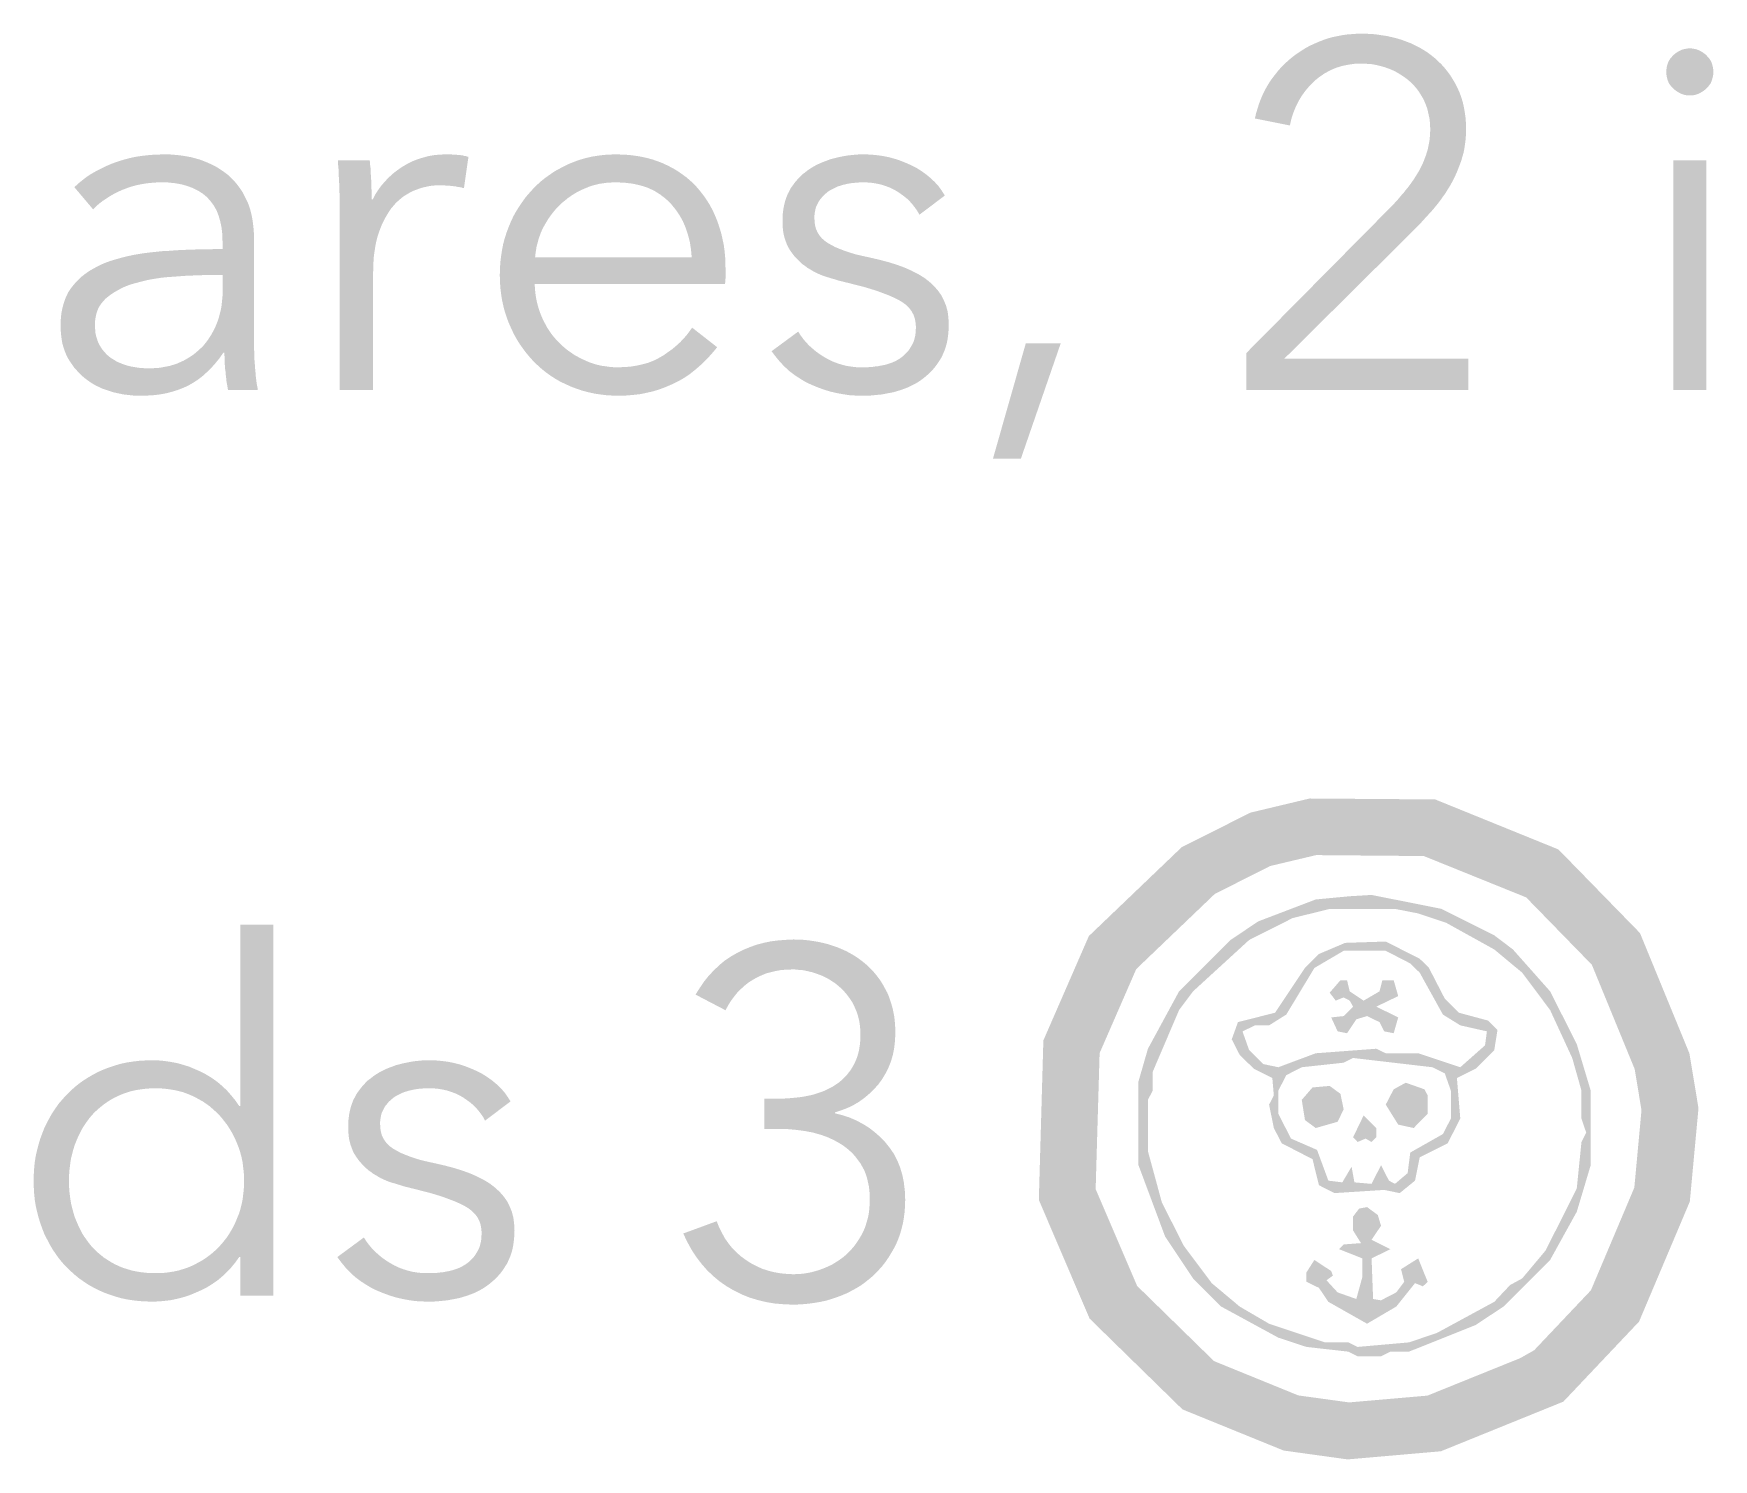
# Model space of a CAD drawing. Header units: millimetres. Extents: x 6 to 126, y 130 to 351.
# Drawn here: x 23.09 to 31.99, y 263.13 to 270.69 of the extents above; entities that cross this region are included whole.
import ezdxf

# ---------------------------------------------------------------- set-up
doc = ezdxf.new("R2010")
doc.units = ezdxf.units.MM
doc.layers.add('RASTER', color=7, linetype='Continuous')

msp = doc.modelspace()

# ---------------------------------------------------------------- hatches: boundary and pattern name
at = {"layer": 'RASTER'}
for points in [[(30.692, 268.8), (29.515, 268.8), (29.515, 268.995), (30.269, 269.757), (30.279, 269.767), (30.289, 269.778), (30.3, 269.789), (30.31, 269.8), (30.32, 269.811), (30.33, 269.823), (30.34, 269.835), (30.351, 269.847), (30.36, 269.859), (30.37, 269.871), (30.379, 269.883), (30.389, 269.896), (30.397, 269.908), (30.406, 269.921), (30.414, 269.934), (30.422, 269.947), (30.43, 269.96), (30.437, 269.973), (30.444, 269.987), (30.45, 270), (30.456, 270.014), (30.461, 270.028), (30.467, 270.043), (30.471, 270.057), (30.476, 270.072), (30.479, 270.087), (30.482, 270.102), (30.485, 270.117), (30.487, 270.132), (30.488, 270.147), (30.489, 270.162), (30.49, 270.178), (30.489, 270.198), (30.488, 270.217), (30.486, 270.236), (30.482, 270.255), (30.478, 270.273), (30.474, 270.29), (30.468, 270.307), (30.461, 270.324), (30.454, 270.34), (30.445, 270.355), (30.436, 270.37), (30.427, 270.384), (30.417, 270.397), (30.406, 270.41), (30.394, 270.422), (30.382, 270.434), (30.369, 270.445), (30.355, 270.456), (30.341, 270.465), (30.327, 270.474), (30.312, 270.483), (30.297, 270.491), (30.281, 270.498), (30.265, 270.504), (30.248, 270.51), (30.231, 270.515), (30.214, 270.519), (30.197, 270.523), (30.179, 270.526), (30.162, 270.527), (30.144, 270.529), (30.126, 270.529), (30.089, 270.528), (30.054, 270.523), (30.021, 270.516), (29.989, 270.506), (29.959, 270.493), (29.93, 270.477), (29.902, 270.458), (29.876, 270.437), (29.852, 270.413), (29.83, 270.387), (29.81, 270.36), (29.793, 270.332), (29.778, 270.302), (29.765, 270.27), (29.754, 270.236), (29.746, 270.201), (29.561, 270.238), (29.566, 270.262), (29.573, 270.285), (29.58, 270.308), (29.588, 270.331), (29.597, 270.353), (29.607, 270.375), (29.618, 270.396), (29.63, 270.417), (29.643, 270.438), (29.657, 270.457), (29.672, 270.476), (29.687, 270.495), (29.703, 270.512), (29.72, 270.529), (29.737, 270.545), (29.755, 270.56), (29.774, 270.575), (29.793, 270.588), (29.813, 270.601), (29.834, 270.614), (29.855, 270.625), (29.877, 270.635), (29.9, 270.645), (29.923, 270.654), (29.946, 270.662), (29.971, 270.669), (29.995, 270.674), (30.02, 270.679), (30.046, 270.683), (30.072, 270.685), (30.099, 270.687), (30.126, 270.688), (30.153, 270.687), (30.181, 270.686), (30.208, 270.683), (30.234, 270.679), (30.261, 270.675), (30.287, 270.669), (30.312, 270.663), (30.338, 270.655), (30.362, 270.646), (30.386, 270.637), (30.409, 270.626), (30.431, 270.615), (30.453, 270.602), (30.474, 270.589), (30.494, 270.574), (30.513, 270.559), (30.531, 270.542), (30.549, 270.525), (30.565, 270.507), (30.581, 270.487), (30.596, 270.467), (30.609, 270.446), (30.622, 270.424), (30.634, 270.4), (30.645, 270.376), (30.654, 270.351), (30.662, 270.325), (30.668, 270.298), (30.673, 270.27), (30.677, 270.241), (30.679, 270.211), (30.679, 270.181), (30.679, 270.159), (30.678, 270.137), (30.676, 270.116), (30.673, 270.095), (30.67, 270.075), (30.666, 270.055), (30.66, 270.036), (30.655, 270.017), (30.648, 269.998), (30.641, 269.98), (30.634, 269.961), (30.626, 269.943), (30.618, 269.926), (30.609, 269.908), (30.6, 269.891), (30.59, 269.874), (30.579, 269.857), (30.569, 269.84), (30.557, 269.824), (30.546, 269.808), (30.534, 269.792), (30.521, 269.776), (30.508, 269.76), (30.495, 269.745), (30.481, 269.73), (30.467, 269.715), (30.453, 269.699), (30.439, 269.684), (30.425, 269.669), (30.41, 269.654), (30.395, 269.639), (30.38, 269.624), (29.717, 268.966), (30.692, 268.966)], [(24.712, 269.749), (24.712, 269.762), (24.712, 269.775), (24.712, 269.79), (24.712, 269.806), (24.711, 269.822), (24.711, 269.839), (24.71, 269.857), (24.71, 269.876), (24.709, 269.896), (24.708, 269.914), (24.707, 269.933), (24.707, 269.951), (24.706, 269.968), (24.704, 269.985), (24.703, 270.001), (24.702, 270.017), (24.871, 270.017), (24.872, 270.004), (24.873, 269.991), (24.875, 269.978), (24.876, 269.965), (24.876, 269.951), (24.877, 269.937), (24.878, 269.922), (24.879, 269.908), (24.879, 269.893), (24.88, 269.879), (24.88, 269.866), (24.881, 269.853), (24.881, 269.841), (24.881, 269.83), (24.881, 269.819), (24.881, 269.809), (24.887, 269.809), (24.9, 269.835), (24.916, 269.86), (24.933, 269.883), (24.952, 269.905), (24.972, 269.926), (24.994, 269.946), (25.017, 269.964), (25.043, 269.982), (25.069, 269.997), (25.096, 270.011), (25.124, 270.022), (25.153, 270.031), (25.183, 270.039), (25.213, 270.044), (25.245, 270.047), (25.277, 270.048), (25.285, 270.048), (25.293, 270.048), (25.301, 270.048), (25.309, 270.047), (25.316, 270.047), (25.324, 270.047), (25.331, 270.046), (25.338, 270.045), (25.345, 270.045), (25.351, 270.044), (25.358, 270.043), (25.365, 270.042), (25.372, 270.04), (25.379, 270.039), (25.386, 270.037), (25.394, 270.035), (25.37, 269.869), (25.366, 269.87), (25.361, 269.871), (25.356, 269.873), (25.349, 269.874), (25.343, 269.875), (25.335, 269.876), (25.327, 269.878), (25.318, 269.879), (25.309, 269.88), (25.3, 269.881), (25.291, 269.882), (25.282, 269.883), (25.273, 269.883), (25.264, 269.884), (25.255, 269.884), (25.245, 269.884), (25.228, 269.884), (25.211, 269.883), (25.193, 269.881), (25.177, 269.878), (25.16, 269.874), (25.143, 269.87), (25.127, 269.864), (25.11, 269.858), (25.094, 269.851), (25.079, 269.843), (25.064, 269.834), (25.049, 269.825), (25.036, 269.814), (25.022, 269.802), (25.009, 269.79), (24.997, 269.776), (24.985, 269.762), (24.974, 269.746), (24.964, 269.73), (24.954, 269.713), (24.944, 269.694), (24.935, 269.675), (24.927, 269.655), (24.919, 269.633), (24.912, 269.611), (24.906, 269.588), (24.901, 269.563), (24.897, 269.537), (24.893, 269.511), (24.891, 269.483), (24.89, 269.454), (24.889, 269.424), (24.889, 268.8), (24.712, 268.8), (24.712, 269.749)], [(27.783, 269.728), (27.773, 269.747), (27.761, 269.764), (27.748, 269.781), (27.734, 269.797), (27.719, 269.812), (27.702, 269.826), (27.684, 269.839), (27.665, 269.852), (27.645, 269.863), (27.624, 269.873), (27.602, 269.881), (27.58, 269.888), (27.557, 269.893), (27.533, 269.897), (27.509, 269.899), (27.484, 269.9), (27.472, 269.9), (27.461, 269.899), (27.449, 269.898), (27.437, 269.897), (27.426, 269.896), (27.414, 269.894), (27.402, 269.892), (27.39, 269.889), (27.379, 269.887), (27.368, 269.883), (27.357, 269.88), (27.346, 269.876), (27.336, 269.871), (27.326, 269.866), (27.316, 269.861), (27.307, 269.856), (27.298, 269.85), (27.29, 269.843), (27.282, 269.836), (27.274, 269.829), (27.267, 269.821), (27.261, 269.813), (27.254, 269.805), (27.249, 269.796), (27.244, 269.786), (27.239, 269.777), (27.235, 269.767), (27.232, 269.756), (27.23, 269.745), (27.228, 269.734), (27.227, 269.722), (27.227, 269.71), (27.228, 269.689), (27.231, 269.67), (27.236, 269.651), (27.244, 269.634), (27.254, 269.618), (27.266, 269.604), (27.28, 269.591), (27.297, 269.579), (27.316, 269.568), (27.337, 269.557), (27.361, 269.547), (27.387, 269.537), (27.416, 269.527), (27.447, 269.518), (27.481, 269.51), (27.518, 269.502), (27.57, 269.49), (27.619, 269.477), (27.664, 269.463), (27.705, 269.448), (27.743, 269.431), (27.778, 269.413), (27.809, 269.394), (27.836, 269.373), (27.86, 269.351), (27.881, 269.327), (27.899, 269.302), (27.913, 269.274), (27.925, 269.245), (27.933, 269.214), (27.937, 269.181), (27.939, 269.146), (27.938, 269.12), (27.936, 269.096), (27.933, 269.072), (27.929, 269.05), (27.923, 269.028), (27.916, 269.008), (27.908, 268.989), (27.899, 268.97), (27.888, 268.953), (27.877, 268.936), (27.865, 268.92), (27.852, 268.905), (27.839, 268.891), (27.824, 268.878), (27.809, 268.865), (27.793, 268.853), (27.777, 268.842), (27.76, 268.832), (27.742, 268.823), (27.724, 268.814), (27.706, 268.807), (27.686, 268.8), (27.667, 268.794), (27.647, 268.788), (27.626, 268.784), (27.605, 268.78), (27.585, 268.776), (27.564, 268.774), (27.544, 268.772), (27.523, 268.77), (27.502, 268.769), (27.481, 268.769), (27.447, 268.77), (27.413, 268.772), (27.379, 268.777), (27.346, 268.783), (27.312, 268.791), (27.279, 268.801), (27.246, 268.813), (27.214, 268.826), (27.182, 268.841), (27.152, 268.859), (27.123, 268.878), (27.095, 268.899), (27.069, 268.923), (27.045, 268.948), (27.022, 268.976), (27, 269.005), (27.141, 269.109), (27.153, 269.09), (27.167, 269.071), (27.182, 269.053), (27.199, 269.035), (27.217, 269.019), (27.236, 269.003), (27.257, 268.988), (27.279, 268.974), (27.302, 268.961), (27.325, 268.95), (27.349, 268.941), (27.374, 268.933), (27.399, 268.927), (27.425, 268.923), (27.452, 268.92), (27.479, 268.92), (27.493, 268.92), (27.507, 268.92), (27.521, 268.921), (27.535, 268.922), (27.548, 268.924), (27.562, 268.925), (27.575, 268.928), (27.588, 268.93), (27.601, 268.933), (27.613, 268.936), (27.625, 268.94), (27.637, 268.944), (27.648, 268.949), (27.659, 268.954), (27.669, 268.96), (27.679, 268.966), (27.689, 268.973), (27.698, 268.98), (27.706, 268.988), (27.714, 268.996), (27.722, 269.004), (27.729, 269.013), (27.735, 269.023), (27.741, 269.033), (27.747, 269.043), (27.752, 269.054), (27.756, 269.066), (27.759, 269.078), (27.762, 269.091), (27.763, 269.104), (27.764, 269.118), (27.765, 269.133), (27.763, 269.156), (27.759, 269.178), (27.752, 269.198), (27.742, 269.217), (27.729, 269.234), (27.713, 269.25), (27.694, 269.264), (27.673, 269.277), (27.648, 269.289), (27.621, 269.301), (27.592, 269.312), (27.56, 269.324), (27.525, 269.335), (27.488, 269.346), (27.448, 269.356), (27.406, 269.367), (27.392, 269.37), (27.378, 269.374), (27.364, 269.377), (27.35, 269.381), (27.335, 269.386), (27.32, 269.39), (27.305, 269.395), (27.29, 269.399), (27.275, 269.404), (27.26, 269.41), (27.246, 269.416), (27.231, 269.423), (27.217, 269.431), (27.204, 269.439), (27.19, 269.447), (27.177, 269.457), (27.164, 269.466), (27.152, 269.477), (27.141, 269.488), (27.13, 269.499), (27.119, 269.511), (27.109, 269.524), (27.1, 269.537), (27.091, 269.551), (27.083, 269.566), (27.077, 269.582), (27.071, 269.598), (27.066, 269.616), (27.062, 269.634), (27.06, 269.653), (27.058, 269.673), (27.058, 269.694), (27.058, 269.717), (27.06, 269.739), (27.063, 269.761), (27.067, 269.781), (27.072, 269.801), (27.078, 269.819), (27.085, 269.837), (27.094, 269.854), (27.103, 269.871), (27.114, 269.886), (27.125, 269.901), (27.137, 269.915), (27.149, 269.928), (27.162, 269.941), (27.177, 269.952), (27.192, 269.964), (27.207, 269.974), (27.223, 269.984), (27.24, 269.993), (27.257, 270.001), (27.274, 270.008), (27.293, 270.015), (27.311, 270.022), (27.331, 270.027), (27.35, 270.032), (27.37, 270.036), (27.39, 270.04), (27.41, 270.043), (27.43, 270.045), (27.451, 270.047), (27.471, 270.048), (27.492, 270.048), (27.524, 270.047), (27.555, 270.044), (27.586, 270.04), (27.617, 270.034), (27.648, 270.026), (27.679, 270.016), (27.709, 270.004), (27.739, 269.991), (27.768, 269.976), (27.795, 269.959), (27.82, 269.941), (27.843, 269.922), (27.865, 269.901), (27.885, 269.879), (27.902, 269.855), (27.918, 269.83)], [(28.321, 268.436), (28.173, 268.436), (28.347, 269.047), (28.532, 269.047)], [(26.961, 265.045), (27.042, 265.045), (27.064, 265.045), (27.086, 265.046), (27.107, 265.048), (27.128, 265.05), (27.148, 265.052), (27.169, 265.055), (27.189, 265.059), (27.208, 265.063), (27.228, 265.068), (27.246, 265.074), (27.264, 265.08), (27.282, 265.087), (27.298, 265.095), (27.314, 265.103), (27.33, 265.112), (27.345, 265.122), (27.359, 265.132), (27.373, 265.144), (27.385, 265.156), (27.397, 265.168), (27.408, 265.182), (27.419, 265.196), (27.428, 265.211), (27.437, 265.227), (27.445, 265.244), (27.452, 265.261), (27.458, 265.28), (27.463, 265.299), (27.466, 265.319), (27.469, 265.339), (27.47, 265.361), (27.471, 265.383), (27.471, 265.402), (27.469, 265.421), (27.467, 265.44), (27.464, 265.458), (27.46, 265.475), (27.455, 265.492), (27.449, 265.509), (27.442, 265.525), (27.435, 265.541), (27.427, 265.556), (27.418, 265.57), (27.408, 265.584), (27.398, 265.597), (27.387, 265.61), (27.375, 265.622), (27.363, 265.634), (27.35, 265.645), (27.337, 265.656), (27.323, 265.665), (27.309, 265.674), (27.294, 265.683), (27.278, 265.691), (27.262, 265.698), (27.246, 265.704), (27.229, 265.71), (27.213, 265.715), (27.195, 265.719), (27.178, 265.723), (27.161, 265.726), (27.143, 265.727), (27.125, 265.729), (27.107, 265.729), (27.078, 265.728), (27.05, 265.726), (27.023, 265.721), (26.997, 265.715), (26.971, 265.708), (26.947, 265.698), (26.923, 265.687), (26.9, 265.674), (26.878, 265.66), (26.858, 265.644), (26.838, 265.626), (26.819, 265.607), (26.802, 265.586), (26.785, 265.563), (26.77, 265.539), (26.756, 265.513), (26.597, 265.596), (26.62, 265.632), (26.643, 265.666), (26.668, 265.697), (26.695, 265.725), (26.723, 265.752), (26.752, 265.776), (26.783, 265.797), (26.816, 265.816), (26.85, 265.833), (26.884, 265.847), (26.92, 265.86), (26.958, 265.87), (26.996, 265.878), (27.035, 265.883), (27.076, 265.886), (27.117, 265.888), (27.145, 265.887), (27.171, 265.886), (27.198, 265.883), (27.224, 265.879), (27.249, 265.875), (27.275, 265.869), (27.3, 265.863), (27.324, 265.855), (27.348, 265.847), (27.371, 265.837), (27.394, 265.827), (27.416, 265.815), (27.437, 265.803), (27.457, 265.79), (27.477, 265.775), (27.496, 265.76), (27.514, 265.744), (27.531, 265.727), (27.547, 265.709), (27.562, 265.69), (27.576, 265.671), (27.589, 265.65), (27.601, 265.628), (27.613, 265.606), (27.623, 265.582), (27.631, 265.558), (27.639, 265.532), (27.645, 265.506), (27.65, 265.479), (27.653, 265.452), (27.655, 265.423), (27.656, 265.394), (27.654, 265.353), (27.65, 265.315), (27.643, 265.278), (27.633, 265.243), (27.62, 265.21), (27.604, 265.178), (27.586, 265.148), (27.565, 265.119), (27.541, 265.093), (27.516, 265.069), (27.49, 265.047), (27.462, 265.027), (27.433, 265.01), (27.402, 264.995), (27.37, 264.983), (27.336, 264.972), (27.336, 264.967), (27.375, 264.957), (27.412, 264.945), (27.447, 264.93), (27.481, 264.912), (27.514, 264.892), (27.544, 264.869), (27.574, 264.843), (27.601, 264.815), (27.626, 264.784), (27.648, 264.752), (27.666, 264.717), (27.681, 264.68), (27.693, 264.64), (27.701, 264.599), (27.706, 264.555), (27.708, 264.51), (27.707, 264.477), (27.705, 264.445), (27.701, 264.414), (27.696, 264.384), (27.689, 264.356), (27.681, 264.328), (27.671, 264.3), (27.66, 264.274), (27.647, 264.249), (27.633, 264.225), (27.619, 264.202), (27.603, 264.179), (27.587, 264.158), (27.569, 264.138), (27.55, 264.118), (27.531, 264.1), (27.51, 264.083), (27.489, 264.066), (27.467, 264.051), (27.443, 264.037), (27.419, 264.024), (27.395, 264.012), (27.369, 264.001), (27.342, 263.991), (27.315, 263.982), (27.288, 263.974), (27.26, 263.968), (27.231, 263.963), (27.203, 263.959), (27.174, 263.956), (27.145, 263.954), (27.115, 263.953), (27.065, 263.955), (27.017, 263.959), (26.97, 263.967), (26.925, 263.978), (26.882, 263.991), (26.84, 264.008), (26.8, 264.028), (26.761, 264.051), (26.725, 264.076), (26.69, 264.105), (26.658, 264.136), (26.629, 264.169), (26.601, 264.206), (26.576, 264.244), (26.553, 264.286), (26.532, 264.33), (26.709, 264.395), (26.722, 264.363), (26.737, 264.333), (26.753, 264.304), (26.772, 264.277), (26.792, 264.252), (26.815, 264.229), (26.839, 264.208), (26.865, 264.189), (26.893, 264.171), (26.922, 264.156), (26.951, 264.143), (26.982, 264.133), (27.014, 264.125), (27.047, 264.119), (27.08, 264.116), (27.115, 264.114), (27.134, 264.115), (27.154, 264.116), (27.173, 264.118), (27.192, 264.121), (27.211, 264.125), (27.23, 264.13), (27.248, 264.135), (27.267, 264.142), (27.285, 264.149), (27.303, 264.157), (27.32, 264.165), (27.336, 264.175), (27.352, 264.185), (27.368, 264.196), (27.383, 264.207), (27.397, 264.22), (27.411, 264.233), (27.423, 264.246), (27.436, 264.261), (27.447, 264.276), (27.458, 264.292), (27.468, 264.308), (27.478, 264.325), (27.487, 264.343), (27.495, 264.362), (27.501, 264.381), (27.507, 264.401), (27.512, 264.421), (27.516, 264.442), (27.518, 264.464), (27.52, 264.487), (27.52, 264.51), (27.52, 264.535), (27.518, 264.56), (27.515, 264.583), (27.51, 264.605), (27.505, 264.627), (27.498, 264.647), (27.49, 264.667), (27.48, 264.685), (27.47, 264.703), (27.458, 264.719), (27.446, 264.735), (27.433, 264.75), (27.419, 264.764), (27.404, 264.777), (27.389, 264.789), (27.372, 264.801), (27.355, 264.811), (27.337, 264.821), (27.319, 264.83), (27.3, 264.839), (27.281, 264.846), (27.261, 264.853), (27.24, 264.859), (27.219, 264.865), (27.197, 264.869), (27.176, 264.873), (27.154, 264.876), (27.132, 264.879), (27.11, 264.881), (27.087, 264.883), (27.065, 264.884), (27.042, 264.884), (26.961, 264.884)], [(25.482, 264.928), (25.472, 264.947), (25.46, 264.964), (25.447, 264.981), (25.433, 264.997), (25.418, 265.012), (25.401, 265.026), (25.383, 265.039), (25.364, 265.052), (25.344, 265.063), (25.323, 265.073), (25.301, 265.081), (25.279, 265.088), (25.256, 265.093), (25.232, 265.097), (25.208, 265.099), (25.183, 265.1), (25.171, 265.1), (25.16, 265.099), (25.148, 265.098), (25.136, 265.097), (25.124, 265.096), (25.113, 265.094), (25.101, 265.092), (25.089, 265.089), (25.078, 265.087), (25.067, 265.083), (25.056, 265.08), (25.045, 265.076), (25.035, 265.071), (25.025, 265.066), (25.015, 265.061), (25.006, 265.056), (24.997, 265.05), (24.989, 265.043), (24.981, 265.036), (24.973, 265.029), (24.966, 265.021), (24.96, 265.013), (24.953, 265.005), (24.948, 264.996), (24.943, 264.986), (24.938, 264.977), (24.934, 264.967), (24.931, 264.956), (24.929, 264.945), (24.927, 264.934), (24.926, 264.922), (24.926, 264.91), (24.927, 264.889), (24.93, 264.87), (24.935, 264.851), (24.943, 264.834), (24.953, 264.818), (24.965, 264.804), (24.979, 264.791), (24.996, 264.779), (25.015, 264.768), (25.036, 264.757), (25.06, 264.747), (25.086, 264.737), (25.115, 264.727), (25.146, 264.718), (25.18, 264.71), (25.217, 264.702), (25.269, 264.69), (25.318, 264.677), (25.363, 264.663), (25.404, 264.648), (25.442, 264.631), (25.477, 264.613), (25.508, 264.594), (25.535, 264.573), (25.559, 264.551), (25.58, 264.527), (25.598, 264.502), (25.612, 264.474), (25.624, 264.445), (25.632, 264.414), (25.636, 264.381), (25.638, 264.346), (25.637, 264.32), (25.635, 264.296), (25.632, 264.272), (25.628, 264.25), (25.622, 264.228), (25.615, 264.208), (25.607, 264.189), (25.598, 264.17), (25.587, 264.153), (25.576, 264.136), (25.564, 264.12), (25.551, 264.105), (25.538, 264.091), (25.523, 264.078), (25.508, 264.065), (25.492, 264.053), (25.476, 264.042), (25.459, 264.032), (25.441, 264.023), (25.423, 264.014), (25.405, 264.007), (25.385, 264), (25.366, 263.994), (25.346, 263.988), (25.325, 263.984), (25.304, 263.98), (25.284, 263.976), (25.263, 263.974), (25.243, 263.972), (25.222, 263.97), (25.201, 263.969), (25.18, 263.969), (25.146, 263.97), (25.112, 263.972), (25.078, 263.977), (25.045, 263.983), (25.011, 263.991), (24.978, 264.001), (24.945, 264.013), (24.913, 264.026), (24.881, 264.041), (24.851, 264.059), (24.822, 264.078), (24.794, 264.099), (24.768, 264.123), (24.744, 264.148), (24.721, 264.176), (24.699, 264.205), (24.84, 264.309), (24.852, 264.29), (24.866, 264.271), (24.881, 264.253), (24.898, 264.235), (24.916, 264.219), (24.935, 264.203), (24.956, 264.188), (24.978, 264.174), (25.001, 264.161), (25.024, 264.15), (25.048, 264.141), (25.073, 264.133), (25.098, 264.127), (25.124, 264.123), (25.151, 264.12), (25.178, 264.12), (25.192, 264.12), (25.206, 264.12), (25.22, 264.121), (25.234, 264.122), (25.247, 264.124), (25.261, 264.125), (25.274, 264.128), (25.287, 264.13), (25.3, 264.133), (25.312, 264.136), (25.324, 264.14), (25.336, 264.144), (25.347, 264.149), (25.358, 264.154), (25.368, 264.16), (25.378, 264.166), (25.388, 264.173), (25.397, 264.18), (25.405, 264.188), (25.413, 264.196), (25.421, 264.204), (25.428, 264.213), (25.434, 264.223), (25.44, 264.233), (25.446, 264.243), (25.451, 264.254), (25.455, 264.266), (25.458, 264.278), (25.461, 264.291), (25.462, 264.304), (25.463, 264.318), (25.464, 264.333), (25.462, 264.356), (25.458, 264.378), (25.451, 264.398), (25.441, 264.417), (25.428, 264.434), (25.412, 264.45), (25.393, 264.464), (25.372, 264.477), (25.347, 264.489), (25.32, 264.501), (25.291, 264.512), (25.259, 264.524), (25.224, 264.535), (25.187, 264.546), (25.147, 264.556), (25.105, 264.567), (25.091, 264.57), (25.077, 264.574), (25.063, 264.577), (25.049, 264.581), (25.034, 264.586), (25.019, 264.59), (25.004, 264.595), (24.989, 264.599), (24.974, 264.604), (24.959, 264.61), (24.945, 264.616), (24.93, 264.623), (24.916, 264.631), (24.903, 264.639), (24.889, 264.647), (24.876, 264.657), (24.863, 264.666), (24.851, 264.677), (24.84, 264.688), (24.829, 264.699), (24.818, 264.711), (24.808, 264.724), (24.799, 264.737), (24.79, 264.751), (24.782, 264.766), (24.776, 264.782), (24.77, 264.798), (24.765, 264.816), (24.761, 264.834), (24.759, 264.853), (24.757, 264.873), (24.757, 264.894), (24.757, 264.917), (24.759, 264.939), (24.762, 264.961), (24.766, 264.981), (24.771, 265.001), (24.777, 265.019), (24.784, 265.037), (24.793, 265.054), (24.802, 265.071), (24.813, 265.086), (24.824, 265.101), (24.836, 265.115), (24.848, 265.128), (24.861, 265.141), (24.876, 265.152), (24.891, 265.164), (24.906, 265.174), (24.922, 265.184), (24.939, 265.193), (24.956, 265.201), (24.973, 265.208), (24.992, 265.215), (25.01, 265.222), (25.03, 265.227), (25.049, 265.232), (25.069, 265.236), (25.089, 265.24), (25.109, 265.243), (25.129, 265.245), (25.15, 265.247), (25.17, 265.248), (25.191, 265.248), (25.223, 265.247), (25.254, 265.244), (25.285, 265.24), (25.316, 265.234), (25.347, 265.226), (25.378, 265.216), (25.408, 265.204), (25.438, 265.191), (25.467, 265.176), (25.494, 265.159), (25.519, 265.141), (25.542, 265.122), (25.564, 265.101), (25.584, 265.079), (25.601, 265.055), (25.617, 265.03)]]:
    msp.add_hatch(color=7, dxfattribs=at).paths.add_polyline_path(points)
h = msp.add_hatch(color=7, dxfattribs=at)
h.paths.add_polyline_path([(31.953, 268.8), (31.777, 268.8), (31.777, 270.017), (31.953, 270.017)])
h.paths.add_polyline_path([(31.99, 270.485), (31.989, 270.471), (31.987, 270.459), (31.984, 270.447), (31.98, 270.435), (31.975, 270.424), (31.968, 270.414), (31.96, 270.404), (31.951, 270.395), (31.941, 270.387), (31.931, 270.38), (31.92, 270.374), (31.91, 270.369), (31.899, 270.365), (31.888, 270.362), (31.877, 270.361), (31.865, 270.36), (31.853, 270.361), (31.842, 270.362), (31.831, 270.365), (31.82, 270.369), (31.81, 270.374), (31.799, 270.38), (31.789, 270.387), (31.779, 270.395), (31.77, 270.404), (31.762, 270.414), (31.755, 270.424), (31.75, 270.435), (31.746, 270.447), (31.743, 270.459), (31.741, 270.471), (31.74, 270.485), (31.741, 270.498), (31.743, 270.511), (31.746, 270.523), (31.75, 270.535), (31.755, 270.545), (31.762, 270.556), (31.77, 270.565), (31.779, 270.575), (31.789, 270.583), (31.799, 270.59), (31.81, 270.596), (31.82, 270.601), (31.831, 270.605), (31.842, 270.607), (31.853, 270.609), (31.865, 270.61), (31.877, 270.609), (31.888, 270.607), (31.899, 270.605), (31.91, 270.601), (31.92, 270.596), (31.931, 270.59), (31.941, 270.583), (31.951, 270.575), (31.96, 270.565), (31.968, 270.556), (31.975, 270.545), (31.98, 270.535), (31.984, 270.523), (31.987, 270.511), (31.989, 270.498), (31.99, 270.485)])
h = msp.add_hatch(color=7, dxfattribs=at)
h.paths.add_polyline_path([(24.091, 269.585), (24.09, 269.624), (24.086, 269.659), (24.079, 269.693), (24.07, 269.724), (24.059, 269.752), (24.044, 269.778), (24.027, 269.801), (24.008, 269.822), (23.986, 269.84), (23.961, 269.856), (23.935, 269.869), (23.906, 269.88), (23.874, 269.889), (23.841, 269.895), (23.804, 269.899), (23.766, 269.9), (23.739, 269.899), (23.712, 269.897), (23.686, 269.894), (23.661, 269.89), (23.636, 269.885), (23.611, 269.878), (23.587, 269.87), (23.563, 269.861), (23.54, 269.851), (23.518, 269.84), (23.497, 269.828), (23.477, 269.815), (23.457, 269.802), (23.439, 269.788), (23.421, 269.773), (23.405, 269.757), (23.306, 269.874), (23.325, 269.892), (23.347, 269.91), (23.369, 269.927), (23.393, 269.943), (23.419, 269.958), (23.446, 269.972), (23.475, 269.986), (23.505, 269.999), (23.536, 270.01), (23.568, 270.02), (23.602, 270.029), (23.636, 270.036), (23.672, 270.041), (23.708, 270.045), (23.746, 270.047), (23.784, 270.048), (23.809, 270.048), (23.833, 270.046), (23.856, 270.044), (23.88, 270.041), (23.903, 270.037), (23.925, 270.033), (23.947, 270.027), (23.969, 270.021), (23.99, 270.013), (24.01, 270.005), (24.03, 269.996), (24.049, 269.987), (24.068, 269.976), (24.086, 269.964), (24.103, 269.952), (24.12, 269.939), (24.135, 269.925), (24.15, 269.91), (24.164, 269.894), (24.177, 269.877), (24.19, 269.859), (24.201, 269.841), (24.211, 269.821), (24.221, 269.801), (24.23, 269.78), (24.237, 269.758), (24.243, 269.735), (24.248, 269.711), (24.252, 269.686), (24.255, 269.66), (24.257, 269.634), (24.257, 269.606), (24.257, 269.073), (24.257, 269.055), (24.258, 269.038), (24.258, 269.02), (24.259, 269.002), (24.259, 268.983), (24.26, 268.965), (24.261, 268.946), (24.263, 268.927), (24.264, 268.909), (24.266, 268.891), (24.267, 268.874), (24.269, 268.858), (24.271, 268.842), (24.273, 268.827), (24.276, 268.813), (24.278, 268.8), (24.12, 268.8), (24.118, 268.811), (24.116, 268.823), (24.114, 268.834), (24.112, 268.846), (24.111, 268.858), (24.109, 268.871), (24.108, 268.883), (24.107, 268.896), (24.105, 268.909), (24.104, 268.922), (24.103, 268.935), (24.103, 268.948), (24.102, 268.96), (24.102, 268.973), (24.101, 268.985), (24.101, 268.998), (24.096, 268.998), (24.075, 268.968), (24.053, 268.941), (24.031, 268.916), (24.007, 268.893), (23.984, 268.872), (23.959, 268.853), (23.934, 268.837), (23.908, 268.822), (23.881, 268.81), (23.852, 268.799), (23.823, 268.79), (23.792, 268.782), (23.759, 268.776), (23.726, 268.772), (23.691, 268.77), (23.654, 268.769), (23.637, 268.769), (23.619, 268.77), (23.601, 268.772), (23.583, 268.774), (23.565, 268.776), (23.547, 268.78), (23.528, 268.784), (23.51, 268.788), (23.492, 268.794), (23.474, 268.8), (23.456, 268.806), (23.439, 268.814), (23.422, 268.822), (23.406, 268.831), (23.39, 268.841), (23.375, 268.852), (23.36, 268.863), (23.345, 268.876), (23.332, 268.889), (23.319, 268.903), (23.306, 268.917), (23.295, 268.933), (23.284, 268.949), (23.273, 268.966), (23.264, 268.984), (23.256, 269.003), (23.249, 269.023), (23.243, 269.044), (23.239, 269.066), (23.236, 269.089), (23.234, 269.113), (23.233, 269.138), (23.234, 269.172), (23.237, 269.205), (23.243, 269.235), (23.251, 269.264), (23.261, 269.291), (23.273, 269.316), (23.288, 269.339), (23.305, 269.36), (23.323, 269.38), (23.343, 269.399), (23.365, 269.416), (23.388, 269.432), (23.413, 269.446), (23.439, 269.46), (23.466, 269.472), (23.496, 269.483), (23.526, 269.492), (23.558, 269.501), (23.59, 269.509), (23.624, 269.516), (23.659, 269.522), (23.695, 269.527), (23.732, 269.531), (23.77, 269.535), (23.809, 269.537), (23.848, 269.54), (23.888, 269.542), (23.928, 269.543), (23.968, 269.545), (24.009, 269.545), (24.05, 269.546), (24.091, 269.546)])
h.paths.add_polyline_path([(24.039, 269.408), (24.012, 269.408), (23.984, 269.408), (23.957, 269.407), (23.929, 269.406), (23.902, 269.405), (23.874, 269.403), (23.847, 269.401), (23.819, 269.399), (23.792, 269.397), (23.765, 269.394), (23.739, 269.39), (23.714, 269.386), (23.689, 269.381), (23.665, 269.375), (23.642, 269.369), (23.619, 269.363), (23.597, 269.356), (23.576, 269.348), (23.556, 269.339), (23.538, 269.329), (23.52, 269.319), (23.503, 269.308), (23.487, 269.296), (23.472, 269.284), (23.459, 269.27), (23.447, 269.255), (23.437, 269.24), (23.429, 269.223), (23.423, 269.205), (23.419, 269.187), (23.416, 269.167), (23.415, 269.146), (23.415, 269.13), (23.417, 269.115), (23.418, 269.1), (23.421, 269.086), (23.425, 269.073), (23.429, 269.06), (23.434, 269.048), (23.44, 269.037), (23.446, 269.026), (23.453, 269.016), (23.461, 269.006), (23.469, 268.997), (23.477, 268.988), (23.486, 268.98), (23.496, 268.972), (23.506, 268.965), (23.517, 268.959), (23.527, 268.952), (23.538, 268.947), (23.55, 268.942), (23.562, 268.937), (23.574, 268.933), (23.586, 268.929), (23.598, 268.926), (23.611, 268.923), (23.624, 268.921), (23.637, 268.919), (23.649, 268.917), (23.662, 268.916), (23.675, 268.915), (23.688, 268.915), (23.701, 268.914), (23.724, 268.915), (23.747, 268.916), (23.768, 268.919), (23.789, 268.923), (23.81, 268.927), (23.83, 268.933), (23.849, 268.939), (23.867, 268.947), (23.885, 268.955), (23.902, 268.965), (23.919, 268.975), (23.934, 268.985), (23.949, 268.997), (23.963, 269.009), (23.977, 269.022), (23.99, 269.035), (24.002, 269.05), (24.013, 269.064), (24.023, 269.08), (24.033, 269.095), (24.042, 269.112), (24.051, 269.129), (24.058, 269.146), (24.065, 269.164), (24.071, 269.182), (24.076, 269.201), (24.081, 269.22), (24.085, 269.239), (24.087, 269.258), (24.089, 269.278), (24.091, 269.297), (24.091, 269.317), (24.091, 269.408)], flags=0)
h = msp.add_hatch(color=7, dxfattribs=at)
h.paths.add_polyline_path([(26.577, 269.502), (26.573, 269.544), (26.567, 269.584), (26.557, 269.622), (26.545, 269.659), (26.53, 269.694), (26.512, 269.726), (26.49, 269.758), (26.466, 269.787), (26.439, 269.813), (26.409, 269.836), (26.377, 269.856), (26.342, 269.872), (26.304, 269.884), (26.263, 269.893), (26.22, 269.898), (26.174, 269.9), (26.152, 269.899), (26.13, 269.898), (26.109, 269.895), (26.088, 269.892), (26.068, 269.887), (26.048, 269.882), (26.029, 269.875), (26.01, 269.867), (25.991, 269.859), (25.973, 269.85), (25.956, 269.84), (25.939, 269.829), (25.923, 269.818), (25.907, 269.805), (25.892, 269.793), (25.877, 269.779), (25.863, 269.765), (25.85, 269.75), (25.838, 269.735), (25.826, 269.719), (25.815, 269.703), (25.805, 269.686), (25.795, 269.669), (25.786, 269.652), (25.778, 269.634), (25.771, 269.615), (25.765, 269.597), (25.76, 269.578), (25.755, 269.56), (25.752, 269.541), (25.749, 269.521), (25.747, 269.502)], flags=0)
h.paths.add_polyline_path([(26.756, 269.445), (26.756, 269.44), (26.756, 269.436), (26.756, 269.431), (26.756, 269.426), (26.756, 269.421), (26.756, 269.416), (26.756, 269.411), (26.756, 269.406), (26.756, 269.401), (26.756, 269.395), (26.756, 269.39), (26.755, 269.384), (26.755, 269.379), (26.755, 269.373), (26.754, 269.367), (26.753, 269.362), (25.745, 269.362), (25.746, 269.339), (25.748, 269.317), (25.751, 269.295), (25.755, 269.273), (25.76, 269.252), (25.766, 269.231), (25.773, 269.21), (25.781, 269.19), (25.79, 269.17), (25.8, 269.151), (25.81, 269.132), (25.821, 269.115), (25.833, 269.097), (25.846, 269.081), (25.86, 269.065), (25.875, 269.05), (25.89, 269.035), (25.906, 269.021), (25.922, 269.008), (25.94, 268.996), (25.957, 268.984), (25.976, 268.974), (25.995, 268.964), (26.015, 268.955), (26.035, 268.946), (26.056, 268.939), (26.077, 268.933), (26.099, 268.928), (26.121, 268.925), (26.143, 268.922), (26.166, 268.92), (26.189, 268.92), (26.223, 268.921), (26.256, 268.924), (26.287, 268.929), (26.318, 268.936), (26.347, 268.944), (26.375, 268.955), (26.401, 268.968), (26.427, 268.983), (26.451, 269), (26.474, 269.016), (26.495, 269.034), (26.515, 269.052), (26.533, 269.071), (26.55, 269.09), (26.565, 269.11), (26.579, 269.13), (26.712, 269.026), (26.684, 268.993), (26.656, 268.962), (26.627, 268.934), (26.597, 268.908), (26.567, 268.884), (26.536, 268.863), (26.504, 268.845), (26.471, 268.829), (26.438, 268.815), (26.404, 268.802), (26.37, 268.792), (26.335, 268.784), (26.3, 268.777), (26.263, 268.773), (26.227, 268.77), (26.189, 268.769), (26.156, 268.77), (26.123, 268.772), (26.091, 268.776), (26.059, 268.781), (26.028, 268.788), (25.997, 268.796), (25.968, 268.806), (25.938, 268.817), (25.91, 268.83), (25.882, 268.843), (25.856, 268.858), (25.831, 268.874), (25.806, 268.892), (25.783, 268.91), (25.761, 268.93), (25.739, 268.951), (25.719, 268.973), (25.7, 268.996), (25.682, 269.02), (25.665, 269.044), (25.649, 269.07), (25.634, 269.097), (25.621, 269.125), (25.608, 269.154), (25.597, 269.183), (25.587, 269.213), (25.579, 269.244), (25.572, 269.276), (25.567, 269.308), (25.563, 269.341), (25.561, 269.374), (25.56, 269.408), (25.561, 269.443), (25.563, 269.476), (25.567, 269.509), (25.572, 269.541), (25.578, 269.573), (25.586, 269.603), (25.596, 269.634), (25.607, 269.663), (25.619, 269.692), (25.632, 269.72), (25.647, 269.747), (25.663, 269.772), (25.68, 269.797), (25.697, 269.821), (25.717, 269.844), (25.737, 269.866), (25.758, 269.887), (25.78, 269.907), (25.803, 269.925), (25.827, 269.942), (25.852, 269.959), (25.878, 269.973), (25.904, 269.987), (25.932, 270), (25.96, 270.011), (25.989, 270.021), (26.018, 270.029), (26.048, 270.036), (26.079, 270.041), (26.11, 270.045), (26.141, 270.047), (26.174, 270.048), (26.209, 270.047), (26.243, 270.045), (26.276, 270.041), (26.308, 270.036), (26.339, 270.029), (26.369, 270.021), (26.398, 270.011), (26.426, 270), (26.453, 269.987), (26.478, 269.974), (26.503, 269.959), (26.526, 269.943), (26.548, 269.927), (26.569, 269.909), (26.589, 269.89), (26.608, 269.87), (26.625, 269.849), (26.642, 269.827), (26.657, 269.805), (26.672, 269.781), (26.685, 269.757), (26.697, 269.732), (26.708, 269.706), (26.718, 269.679), (26.727, 269.651), (26.735, 269.623), (26.741, 269.595), (26.747, 269.566), (26.751, 269.536), (26.754, 269.506), (26.755, 269.476), (26.756, 269.445)])
h = msp.add_hatch(color=7, dxfattribs=at)
h.paths.add_polyline_path([(29.851, 266.635), (30.516, 266.63), (31.169, 266.365), (31.601, 265.922), (31.863, 265.284), (31.911, 264.994), (31.865, 264.499), (31.596, 263.863), (31.195, 263.439), (30.546, 263.176), (30.052, 263.133), (29.713, 263.18), (29.177, 263.398), (28.685, 263.879), (28.416, 264.508), (28.44, 265.353), (28.681, 265.906), (29.173, 266.377), (29.537, 266.56)])
h.paths.add_polyline_path([(29.885, 266.335), (29.641, 266.277), (29.348, 266.129), (28.932, 265.731), (28.738, 265.286), (28.717, 264.565), (28.937, 264.052), (29.344, 263.654), (29.791, 263.472), (30.06, 263.435), (30.475, 263.471), (31.022, 263.692), (31.341, 264.029), (31.571, 264.573), (31.609, 264.983), (31.573, 265.201), (31.346, 265.754), (30.998, 266.111), (30.456, 266.33), (29.885, 266.335)], flags=0)
h = msp.add_hatch(color=7, dxfattribs=at)
h.paths.add_polyline_path([(29.94, 266.438), (30.377, 266.446), (30.599, 266.396), (30.928, 266.255), (31.15, 266.107), (31.323, 265.934), (31.521, 265.638), (31.661, 265.26), (31.711, 265.013), (31.711, 264.791), (31.612, 264.346), (31.372, 263.919), (31.076, 263.622), (30.698, 263.432), (30.278, 263.333), (30.031, 263.333), (29.982, 263.358), (29.735, 263.383), (29.587, 263.432), (29.233, 263.622), (28.962, 263.869), (28.838, 264.042), (28.673, 264.371), (28.599, 264.667), (28.599, 265.062), (28.648, 265.309), (28.789, 265.663), (28.962, 265.91), (29.11, 266.058), (29.308, 266.206), (29.587, 266.347), (29.809, 266.421)])
h.paths.add_polyline_path([(30.155, 266.396), (30.105, 266.371), (29.908, 266.371), (29.587, 266.273), (29.357, 266.157), (29.085, 265.959), (28.912, 265.737), (28.772, 265.458), (28.697, 265.235), (28.673, 264.939), (28.648, 264.889), (28.673, 264.618), (28.747, 264.371), (28.888, 264.092), (29.011, 263.919), (29.258, 263.696), (29.611, 263.506), (29.858, 263.432), (30.056, 263.432), (30.105, 263.407), (30.204, 263.432), (30.402, 263.432), (30.723, 263.531), (31.101, 263.746), (31.323, 263.993), (31.538, 264.395), (31.612, 264.667), (31.612, 264.815), (31.637, 264.865), (31.612, 265.136), (31.513, 265.458), (31.348, 265.786), (31.284, 265.845), (31.249, 265.91), (31.027, 266.107), (30.673, 266.297), (30.426, 266.371)], flags=0)
h.paths.add_polyline_path([(30.063, 266.117), (30.179, 266.124), (30.55, 266.05), (30.829, 265.91), (30.928, 265.835), (31.125, 265.613), (31.266, 265.334), (31.34, 265.087), (31.34, 264.692), (31.266, 264.445), (31.125, 264.19), (30.878, 263.943), (30.73, 263.845), (30.377, 263.704), (30.278, 263.704), (30.229, 263.679), (30.105, 263.679), (30.056, 263.704), (29.834, 263.729), (29.685, 263.778), (29.382, 263.943), (29.233, 264.092), (29.085, 264.314), (28.944, 264.692), (28.944, 265.136), (28.994, 265.309), (29.159, 265.613), (29.431, 265.885), (29.579, 265.984), (29.883, 266.1)], flags=0)
h.paths.add_polyline_path([(29.957, 266.05), (29.76, 266.001), (29.53, 265.885), (29.233, 265.613), (29.159, 265.514), (29.019, 265.186), (29.019, 265.087), (28.994, 265.038), (28.994, 264.766), (29.068, 264.494), (29.184, 264.265), (29.332, 264.067), (29.48, 263.943), (29.636, 263.852), (29.932, 263.753), (30.056, 263.753), (30.105, 263.729), (30.377, 263.753), (30.525, 263.803), (30.829, 263.968), (30.913, 264.057), (30.977, 264.092), (31.101, 264.24), (31.266, 264.568), (31.291, 264.815), (31.316, 264.865), (31.291, 264.939), (31.291, 265.087), (31.242, 265.26), (31.125, 265.514), (30.977, 265.712), (30.829, 265.835), (30.575, 265.976), (30.426, 266.026), (30.303, 266.05)], flags=0)
h.paths.add_polyline_path([(30.039, 265.87), (30.254, 265.877), (30.434, 265.786), (30.483, 265.737), (30.567, 265.574), (30.641, 265.5), (30.797, 265.458), (30.846, 265.408), (30.829, 265.302), (30.73, 265.203), (30.631, 265.154), (30.649, 264.939), (30.582, 264.808), (30.434, 264.734), (30.409, 264.61), (30.328, 264.544), (30.246, 264.561), (29.982, 264.544), (29.9, 264.586), (29.866, 264.724), (29.703, 264.808), (29.661, 264.889), (29.636, 265.013), (29.661, 265.062), (29.653, 265.154), (29.555, 265.203), (29.48, 265.277), (29.438, 265.359), (29.471, 265.45), (29.668, 265.5), (29.826, 265.737), (29.9, 265.811)], flags=0)
h.paths.add_polyline_path([(30.031, 265.828), (29.876, 265.737), (29.727, 265.49), (29.636, 265.433), (29.562, 265.433), (29.495, 265.401), (29.53, 265.302), (29.604, 265.228), (29.685, 265.211), (29.883, 265.285), (30.204, 265.309), (30.254, 265.285), (30.426, 265.285), (30.649, 265.211), (30.78, 265.327), (30.79, 265.401), (30.649, 265.433), (30.557, 265.49), (30.434, 265.712), (30.384, 265.761), (30.254, 265.828)], flags=0)
h.paths.add_polyline_path([(30.014, 265.672), (30.049, 265.672), (30.063, 265.613), (30.137, 265.564), (30.221, 265.613), (30.236, 265.672), (30.296, 265.672), (30.32, 265.588), (30.204, 265.532), (30.32, 265.475), (30.296, 265.391), (30.246, 265.401), (30.221, 265.45), (30.155, 265.482), (30.098, 265.465), (30.049, 265.391), (29.999, 265.401), (29.965, 265.475), (30.031, 265.482), (30.081, 265.532), (30.063, 265.564), (30.031, 265.581), (29.989, 265.564), (29.957, 265.606)], flags=0)
h.paths.add_polyline_path([(30.081, 265.26), (30.031, 265.235), (29.809, 265.211), (29.727, 265.169), (29.685, 265.087), (29.685, 264.964), (29.752, 264.833), (29.89, 264.773), (29.95, 264.61), (30.024, 264.601), (30.073, 264.684), (30.088, 264.601), (30.179, 264.593), (30.229, 264.692), (30.271, 264.61), (30.303, 264.593), (30.37, 264.65), (30.384, 264.759), (30.557, 264.857), (30.599, 264.939), (30.599, 265.087), (30.567, 265.178), (30.501, 265.211)], flags=0)
h.paths.add_polyline_path([(30.36, 265.129), (30.459, 265.094), (30.476, 265.062), (30.476, 264.964), (30.402, 264.889), (30.32, 264.907), (30.254, 265.013), (30.296, 265.094)], flags=0)
h.paths.add_polyline_path([(29.866, 265.104), (29.957, 265.112), (30.014, 265.07), (30.031, 264.988), (29.999, 264.922), (29.883, 264.889), (29.826, 264.931), (29.809, 265.038)], flags=0)
h.paths.add_polyline_path([(30.137, 264.956), (30.204, 264.889), (30.204, 264.84), (30.179, 264.815), (30.147, 264.833), (30.105, 264.815), (30.081, 264.84)], flags=0)
h.paths.add_polyline_path([(30.113, 264.462), (30.155, 264.47), (30.212, 264.428), (30.229, 264.371), (30.179, 264.297), (30.278, 264.247), (30.179, 264.198), (30.187, 263.983), (30.229, 263.976), (30.31, 264.018), (30.352, 264.074), (30.335, 264.141), (30.426, 264.198), (30.476, 264.074), (30.451, 264.05), (30.409, 264.067), (30.31, 263.943), (30.155, 263.852), (29.95, 263.968), (29.9, 264.042), (29.834, 264.074), (29.834, 264.124), (29.876, 264.19), (29.965, 264.131), (29.974, 264.107), (29.94, 264.082), (29.999, 264.018), (30.098, 263.983), (30.13, 264.099), (30.13, 264.198), (30.007, 264.247), (30.031, 264.272), (30.123, 264.279), (30.081, 264.346), (30.081, 264.42)], flags=0)
h = msp.add_hatch(color=7, dxfattribs=at)
h.paths.add_polyline_path([(24.179, 264.205), (24.159, 264.177), (24.137, 264.15), (24.114, 264.126), (24.09, 264.103), (24.064, 264.081), (24.036, 264.062), (24.007, 264.044), (23.977, 264.029), (23.945, 264.015), (23.914, 264.002), (23.882, 263.992), (23.85, 263.984), (23.818, 263.977), (23.785, 263.973), (23.752, 263.97), (23.719, 263.969), (23.684, 263.97), (23.649, 263.972), (23.616, 263.976), (23.583, 263.981), (23.551, 263.988), (23.52, 263.997), (23.49, 264.007), (23.461, 264.018), (23.432, 264.031), (23.405, 264.045), (23.378, 264.06), (23.353, 264.077), (23.329, 264.094), (23.306, 264.113), (23.284, 264.133), (23.263, 264.153), (23.243, 264.175), (23.224, 264.198), (23.207, 264.222), (23.19, 264.247), (23.175, 264.273), (23.161, 264.3), (23.147, 264.327), (23.136, 264.356), (23.125, 264.386), (23.116, 264.416), (23.108, 264.447), (23.101, 264.478), (23.096, 264.51), (23.093, 264.542), (23.091, 264.575), (23.09, 264.608), (23.091, 264.642), (23.093, 264.675), (23.096, 264.707), (23.101, 264.739), (23.108, 264.77), (23.116, 264.801), (23.125, 264.831), (23.136, 264.861), (23.147, 264.889), (23.161, 264.917), (23.175, 264.944), (23.19, 264.97), (23.207, 264.995), (23.224, 265.019), (23.243, 265.041), (23.263, 265.063), (23.284, 265.084), (23.306, 265.104), (23.329, 265.123), (23.353, 265.14), (23.378, 265.156), (23.405, 265.172), (23.432, 265.186), (23.461, 265.199), (23.49, 265.21), (23.52, 265.22), (23.551, 265.229), (23.583, 265.236), (23.616, 265.241), (23.649, 265.245), (23.684, 265.247), (23.719, 265.248), (23.752, 265.247), (23.785, 265.244), (23.818, 265.239), (23.85, 265.233), (23.882, 265.224), (23.914, 265.214), (23.945, 265.201), (23.977, 265.187), (24.007, 265.171), (24.036, 265.153), (24.064, 265.133), (24.09, 265.111), (24.114, 265.088), (24.137, 265.062), (24.159, 265.035), (24.179, 265.006), (24.185, 265.006), (24.185, 265.966), (24.361, 265.966), (24.361, 264), (24.185, 264), (24.185, 264.205)])
h.paths.add_polyline_path([(23.277, 264.608), (23.278, 264.583), (23.279, 264.558), (23.282, 264.534), (23.285, 264.51), (23.289, 264.486), (23.295, 264.463), (23.301, 264.44), (23.308, 264.417), (23.317, 264.395), (23.326, 264.374), (23.336, 264.353), (23.346, 264.333), (23.358, 264.314), (23.371, 264.296), (23.384, 264.278), (23.398, 264.261), (23.413, 264.245), (23.429, 264.23), (23.446, 264.216), (23.463, 264.202), (23.482, 264.19), (23.501, 264.178), (23.521, 264.167), (23.542, 264.157), (23.564, 264.148), (23.587, 264.141), (23.61, 264.134), (23.634, 264.129), (23.659, 264.125), (23.684, 264.122), (23.71, 264.12), (23.737, 264.12), (23.763, 264.12), (23.787, 264.122), (23.811, 264.125), (23.835, 264.129), (23.858, 264.134), (23.881, 264.141), (23.903, 264.148), (23.925, 264.157), (23.946, 264.167), (23.966, 264.178), (23.986, 264.189), (24.005, 264.202), (24.023, 264.215), (24.04, 264.229), (24.057, 264.244), (24.073, 264.26), (24.088, 264.277), (24.102, 264.294), (24.116, 264.312), (24.128, 264.331), (24.14, 264.351), (24.151, 264.371), (24.161, 264.393), (24.17, 264.415), (24.179, 264.437), (24.186, 264.46), (24.192, 264.484), (24.197, 264.508), (24.2, 264.532), (24.203, 264.557), (24.205, 264.583), (24.205, 264.608), (24.205, 264.634), (24.203, 264.66), (24.2, 264.684), (24.197, 264.709), (24.192, 264.733), (24.186, 264.756), (24.179, 264.779), (24.17, 264.802), (24.161, 264.824), (24.151, 264.845), (24.14, 264.866), (24.128, 264.886), (24.116, 264.905), (24.102, 264.923), (24.088, 264.941), (24.073, 264.958), (24.057, 264.974), (24.04, 264.989), (24.023, 265.004), (24.005, 265.017), (23.986, 265.03), (23.966, 265.041), (23.946, 265.052), (23.925, 265.062), (23.903, 265.071), (23.881, 265.079), (23.858, 265.085), (23.835, 265.09), (23.811, 265.094), (23.787, 265.097), (23.763, 265.099), (23.737, 265.1), (23.71, 265.099), (23.684, 265.097), (23.659, 265.094), (23.634, 265.09), (23.61, 265.085), (23.587, 265.078), (23.564, 265.07), (23.542, 265.061), (23.521, 265.051), (23.501, 265.04), (23.482, 265.028), (23.463, 265.015), (23.446, 265.001), (23.429, 264.987), (23.413, 264.972), (23.398, 264.956), (23.384, 264.939), (23.371, 264.921), (23.358, 264.902), (23.346, 264.883), (23.336, 264.863), (23.326, 264.843), (23.317, 264.822), (23.308, 264.799), (23.301, 264.777), (23.295, 264.754), (23.289, 264.731), (23.285, 264.707), (23.282, 264.683), (23.279, 264.658), (23.278, 264.634), (23.277, 264.608)], flags=0)

doc.saveas('drawing.dxf')
